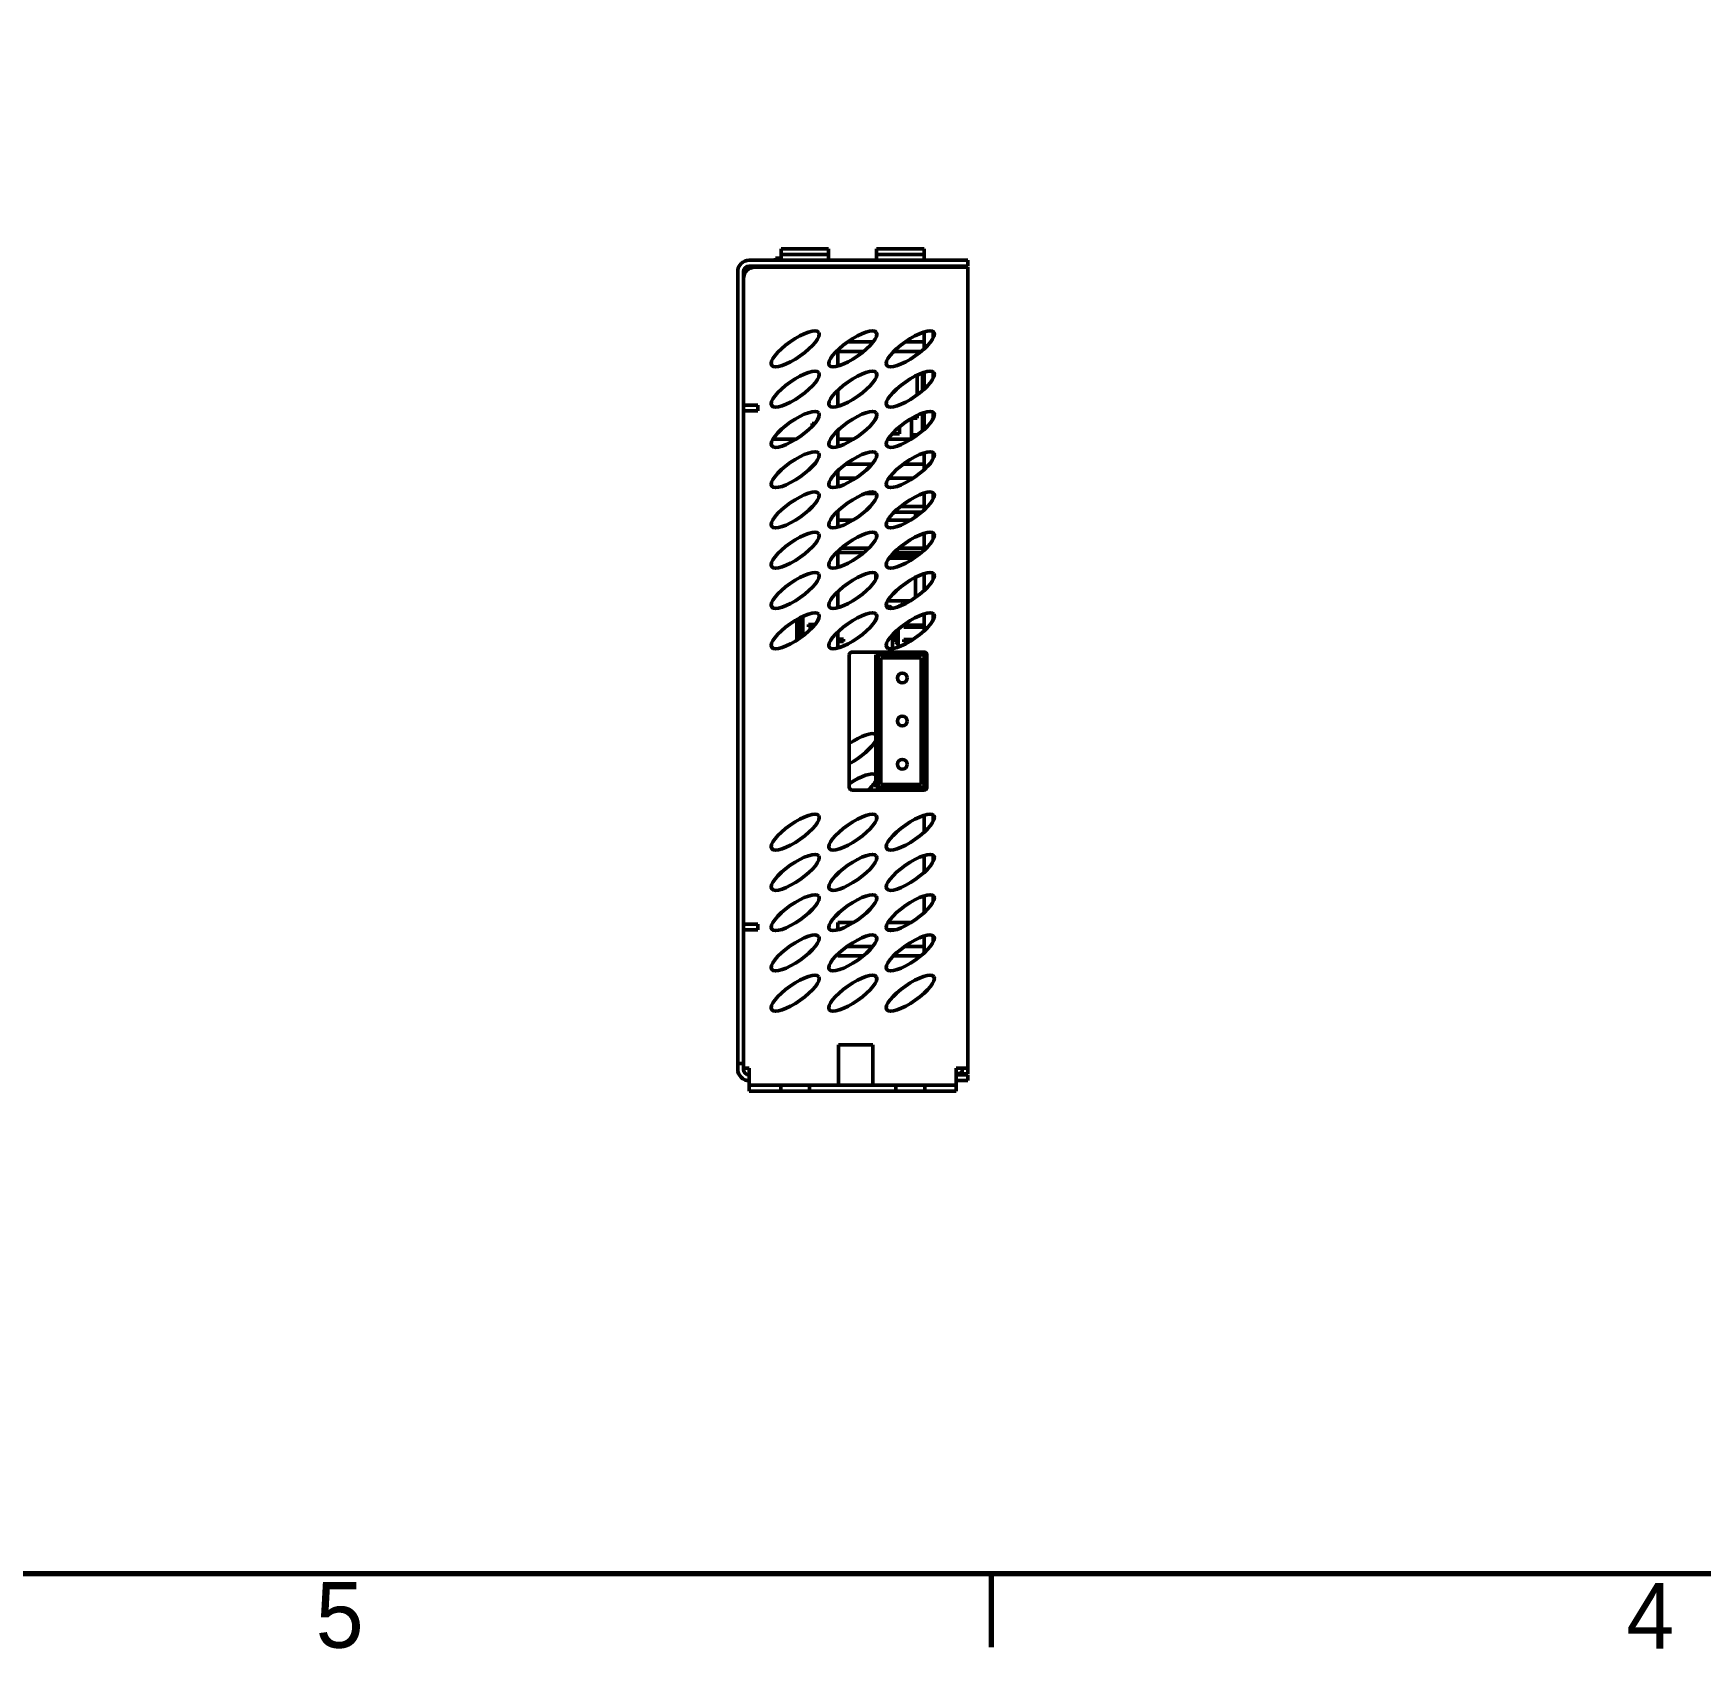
# Model space of a CAD drawing. Header units: millimetres. Extents: x 1506 to 4435, y -334 to 994.
# Drawn here: x 1796.1 to 2085.9, y 45.7 to 326.5 of the extents above; entities that cross this region are included whole.
import ezdxf

# ---------------------------------------------------------------- set-up
doc = ezdxf.new("R2010")
doc.units = ezdxf.units.MM
doc.header["$LTSCALE"] = 3.5
doc.layers.get('0').update_dxf_attribs({"lineweight": 25})
doc.layers.add('경계(ISO)', color=7, linetype='Continuous', lineweight=70)
doc.layers.add('외형선(ISO)', color=7, linetype='Continuous', lineweight=50)
doc.styles.get("Standard").update_dxf_attribs({"font": ''})
doc.styles.get('Standard').set_extended_font_data('Gulim')

# ---------------------------------------------------------------- blocks, each defined once
blk = doc.blocks.new('경계 Default Border')
at = {"layer": '경계(ISO)'}
blk.add_line((140, 10), (140, 6.1), dxfattribs=at)
at = {"layer": '경계(ISO)', "flags": 128}
blk.add_lwpolyline([(10, 10), (10, 287), (410, 287), (410, 10), (10, 10)], dxfattribs=at)
at = {"layer": '경계(ISO)', "char_height": 3.5, "attachment_point": 7}
for s, insert in [('5', (103.985, 6.018)), ('4', (173.884, 6.018))]:
    blk.add_mtext(s, dxfattribs=dict(at, insert=insert))

msp = doc.modelspace()

# ---------------------------------------------------------------- linework, layer by layer
at = {"layer": '외형선(ISO)'}
for p, q in [((1956.5453, 287.0658), (1920.5453, 287.0658)), ((1925.1003, 287.0658), (1925.1003, 287.4358)), ((1925.1003, 287.4358), (1926.0953, 287.4358)), ((1934.3453, 289.0658), (1926.0953, 289.0658)), ((1926.0953, 288.0658), (1926.0953, 289.0658)), ((1934.3453, 288.0658), (1926.0953, 288.0658)), ((1926.0953, 287.0658), (1926.0953, 288.0658)), ((1934.3453, 288.0658), (1934.3453, 289.0658)), ((1934.3453, 287.0658), (1934.3453, 288.0658)), ((1950.9453, 289.0658), (1942.6953, 289.0658)), ((1942.6953, 288.0658), (1942.6953, 289.0658)), ((1950.9453, 288.0658), (1942.6953, 288.0658)), ((1942.6953, 287.0658), (1942.6953, 288.0658)), ((1950.9453, 288.0658), (1950.9453, 289.0658)), ((1950.9453, 287.0658), (1950.9453, 288.0658)), ((1956.5453, 287.0658), (1958.5453, 287.0658)), ((1958.5453, 286.0658), (1958.5453, 287.0658)), ((1918.5453, 285.0658), (1918.5453, 147.4658)), ((1919.5453, 285.0658), (1919.5453, 147.4658)), ((1956.5453, 286.0658), (1920.5453, 286.0658)), ((1921.5453, 285.8658), (1956.5453, 285.8658)), ((1923.7553, 286.0658), (1923.7553, 285.8658)), ((1926.0953, 285.8658), (1926.0953, 286.0658)), ((1934.3453, 285.8658), (1934.3453, 286.0658)), ((1935.8459, 286.0658), (1935.8004, 285.8658)), ((1936.3104, 285.8658), (1936.3559, 286.0658)), ((1938.3467, 286.0658), (1938.3922, 285.8658)), ((1938.8567, 286.0658), (1938.9022, 285.8658)), ((1940.8459, 286.0658), (1940.8004, 285.8658)), ((1941.3104, 285.8658), (1941.3559, 286.0658)), ((1942.6953, 285.8658), (1942.6953, 286.0658)), ((1950.9453, 285.8658), (1950.9453, 286.0658)), ((1958.5453, 286.0658), (1956.5453, 286.0658)), ((1958.5453, 285.8658), (1956.5453, 285.8658)), ((1958.5453, 285.8658), (1958.5453, 146.6658)), ((1919.5453, 261.8658), (1919.5453, 283.8658)), ((1937.7086, 272.9111), (1942.1168, 272.9111)), ((1947.7086, 272.9111), (1950.9453, 272.9111)), ((1950.9453, 271.6623), (1950.9453, 274.5986)), ((1952.5453, 274.634), (1952.5453, 273.5797)), ((1935.9453, 271.4834), (1935.9453, 268.6749)), ((1935.9453, 271.1972), (1940.4073, 271.1972)), ((1945.6542, 271.1972), (1950.4073, 271.1972)), ((1949.7313, 270.671), (1949.7313, 270.8858)), ((1949.9113, 271.0658), (1950.0418, 271.0658)), ((1950.0418, 271.0658), (1950.2454, 271.0658)), ((1950.3678, 271.1972), (1950.3678, 271.1648)), ((1949.7313, 263.7408), (1949.7313, 267.1082)), ((1950.6853, 267.5118), (1950.6853, 264.4317)), ((1950.6853, 267.2608), (1950.9453, 267.2608)), ((1950.9453, 264.6623), (1950.9453, 267.5986)), ((1952.5453, 267.634), (1952.5453, 266.5797)), ((1952.5453, 267.5446), (1952.6332, 267.5446)), ((1952.5453, 267.2608), (1952.7293, 267.2608)), ((1935.9453, 264.4834), (1935.9453, 261.6749)), ((1950.6853, 265.9908), (1950.9453, 265.9908)), ((1922.0453, 261.8658), (1919.5453, 261.8658)), ((1921.5453, 260.8658), (1919.5453, 260.8658)), ((1922.0453, 260.8658), (1921.5453, 260.8658)), ((1922.0453, 261.8658), (1922.0453, 260.8658)), ((1931.9553, 258.7078), (1931.4713, 258.7078)), ((1931.4713, 258.7078), (1931.4713, 258.1702)), ((1946.6613, 256.9078), (1946.6613, 258.1163)), ((1948.7413, 256.3168), (1948.7413, 259.5755)), ((1949.7313, 259.6158), (1948.81, 259.6158)), ((1949.5257, 260.0063), (1949.7313, 260.0063)), ((1949.7313, 260.0063), (1949.7313, 260.1082)), ((1949.7313, 259.8338), (1949.7313, 260.0063)), ((1949.7313, 259.6158), (1949.7313, 259.8338)), ((1950.6853, 260.5118), (1950.6853, 257.4317)), ((1950.6853, 259.2358), (1950.8153, 259.2358)), ((1950.9453, 257.6623), (1950.9453, 260.5986)), ((1952.5453, 260.634), (1952.5453, 259.5797)), ((1952.5453, 260.6271), (1952.554, 260.6271)), ((1924.6786, 255.9918), (1928.7357, 255.9918)), ((1935.9453, 257.4834), (1935.9453, 254.6749)), ((1935.9453, 255.9918), (1938.7357, 255.9918)), ((1944.6786, 255.9918), (1948.7357, 255.9918)), ((1945.3812, 256.9078), (1946.6613, 256.9078)), ((1949.7649, 256.6958), (1948.7413, 256.6958)), ((1948.7413, 255.9954), (1948.7413, 256.3168)), ((1950.9453, 250.6623), (1950.9453, 253.5986)), ((1952.5453, 253.634), (1952.5453, 252.5797)), ((1935.9453, 250.4834), (1935.9453, 247.6749)), ((1937.3248, 251.6352), (1941.8946, 251.6352)), ((1947.3248, 251.6352), (1950.9453, 251.6352)), ((1935.9453, 249.2108), (1939.074, 249.2108)), ((1940.6426, 246.4965), (1942.6645, 246.4965)), ((1941.0899, 246.6415), (1942.5355, 246.6415)), ((1944.8212, 249.2108), (1949.074, 249.2108)), ((1950.6426, 246.4965), (1950.9453, 246.4965)), ((1950.9453, 243.6623), (1950.9453, 246.5986)), ((1952.5453, 246.634), (1952.5453, 245.5797)), ((1952.6164, 246.5658), (1952.5453, 246.5658)), ((1935.9453, 243.4834), (1935.9453, 240.6749)), ((1946.8452, 244.2658), (1950.9453, 244.2658)), ((1935.9453, 241.8625), (1938.5268, 241.8625)), ((1944.6035, 241.8625), (1948.5268, 241.8625)), ((1945.7221, 243.2658), (1949.4453, 243.2658)), ((1949.4453, 243.2658), (1949.4453, 242.4649)), ((1949.4453, 243.2658), (1950.4901, 243.2658)), ((1950.9453, 236.6623), (1950.9453, 239.5986)), ((1952.5453, 239.634), (1952.5453, 238.5797)), ((1935.9453, 236.4834), (1935.9453, 233.6749)), ((1935.9453, 236.2691), (1940.4941, 236.2691)), ((1936.5791, 237.0479), (1941.3505, 237.0479)), ((1944.8598, 235.2658), (1949.1563, 235.2658)), ((1949.4453, 235.8658), (1945.3434, 235.8658)), ((1945.7254, 236.2691), (1950.4941, 236.2691)), ((1946.5791, 237.0479), (1950.9453, 237.0479)), ((1949.4453, 236.2691), (1949.4453, 235.8658)), ((1949.9903, 235.8658), (1949.4453, 235.8658)), ((1942.5453, 231.5797), (1942.5453, 232.634)), ((1949.4453, 231.9652), (1949.4453, 228.4649)), ((1950.9453, 229.6623), (1950.9453, 232.5986)), ((1952.5453, 232.634), (1952.5453, 231.5797)), ((1935.9453, 229.4834), (1935.9453, 226.6749)), ((1952.6481, 231.8158), (1952.5453, 231.8158)), ((1944.9453, 226.8658), (1944.4103, 226.8658)), ((1948.5323, 227.8658), (1944.6054, 227.8658)), ((1946.4453, 226.9658), (1946.4453, 226.8342)), ((1946.7852, 226.9658), (1946.4453, 226.9658)), ((1946.8024, 226.973), (1947.1953, 227.3658)), ((1947.1953, 227.3658), (1947.6441, 227.3658)), ((1928.8453, 221.0615), (1928.8453, 224.6363)), ((1929.3453, 224.913), (1929.3453, 221.395)), ((1929.4453, 221.4649), (1929.4453, 224.9652)), ((1929.8453, 225.1626), (1929.8453, 221.7558)), ((1930.8453, 223.7658), (1932.0026, 223.7658)), ((1930.8453, 223.7658), (1930.8453, 223.3658)), ((1931.6565, 223.3658), (1930.8453, 223.3658)), ((1947.4453, 223.6658), (1950.9453, 223.6658)), ((1947.4453, 223.6658), (1947.4453, 223.2658)), ((1950.9453, 223.2658), (1947.4453, 223.2658)), ((1950.9453, 222.6623), (1950.9453, 225.5986)), ((1952.5453, 225.634), (1952.5453, 224.5797)), ((1935.9453, 222.4834), (1935.9453, 219.6749)), ((1935.9453, 221.2258), (1936.9453, 221.2258)), ((1936.9453, 220.8258), (1935.9453, 220.8258)), ((1936.9453, 221.2258), (1936.9453, 220.8258)), ((1945.4453, 219.5701), (1945.4453, 221.978)), ((1946.0453, 220.7158), (1946.0453, 222.5774)), ((1946.4453, 220.3158), (1946.0453, 220.7158)), ((1946.4453, 222.9344), (1946.4453, 219.9658)), ((1947.4453, 221.1258), (1948.9449, 221.1258)), ((1947.4453, 221.1258), (1947.4453, 220.7258)), ((1948.2977, 220.7258), (1947.4453, 220.7258)), ((1937.9453, 195.4658), (1937.9453, 218.4658)), ((1938.4453, 218.9658), (1950.9453, 218.9658)), ((1942.9453, 218.4658), (1942.5453, 218.4658)), ((1942.5453, 195.4658), (1942.5453, 218.4658)), ((1942.9453, 195.4658), (1942.9453, 218.4658)), ((1942.9453, 218.4658), (1950.9453, 218.4658)), ((1943.4453, 195.9658), (1943.4453, 217.9658)), ((1943.4453, 217.9658), (1950.4453, 217.9658)), ((1945.4453, 218.4658), (1945.4453, 218.9658)), ((1946.0453, 218.5158), (1946.4453, 218.9158)), ((1946.0453, 218.4658), (1946.0453, 218.5158)), ((1946.4453, 219.9658), (1946.7852, 219.9658)), ((1946.4453, 218.9658), (1946.4453, 218.4658)), ((1947.4453, 218.5058), (1950.9453, 218.5058)), ((1947.4453, 218.5058), (1947.4453, 218.4658)), ((1950.4453, 217.9658), (1950.4453, 195.9658)), ((1950.9453, 218.4658), (1950.9453, 218.9658)), ((1950.9453, 218.4658), (1950.9453, 195.4658)), ((1951.4453, 218.4658), (1951.4453, 195.4658)), ((1950.9453, 194.9658), (1938.4453, 194.9658)), ((1942.9453, 195.4658), (1942.5453, 195.4658)), ((1950.9453, 195.4658), (1942.9453, 195.4658)), ((1950.4453, 195.9658), (1943.4453, 195.9658)), ((1950.9453, 194.9658), (1950.9453, 195.4658)), ((1950.9453, 187.6623), (1950.9453, 190.5986)), ((1952.5453, 190.634), (1952.5453, 189.5797)), ((1950.9453, 180.6623), (1950.9453, 183.5986)), ((1952.5453, 183.634), (1952.5453, 182.5797)), ((1950.9453, 173.6623), (1950.9453, 176.5986)), ((1952.5453, 176.634), (1952.5453, 175.5797)), ((1919.5453, 171.6658), (1921.5453, 171.6658)), ((1921.5453, 171.6658), (1922.0453, 171.6658)), ((1922.0453, 171.6658), (1922.0453, 170.6658)), ((1935.9453, 171.9473), (1938.6645, 171.9473)), ((1935.9453, 170.6749), (1935.9453, 171.9473)), ((1944.6519, 171.9473), (1948.6645, 171.9473)), ((1919.5453, 146.6658), (1919.5453, 170.6658)), ((1922.0453, 170.6658), (1919.5453, 170.6658)), ((1944.6036, 170.6581), (1945.8817, 170.6581)), ((1950.9453, 166.6623), (1950.9453, 169.5986)), ((1952.5453, 169.634), (1952.5453, 168.5797)), ((1935.9453, 166.1844), (1935.9453, 166.4834)), ((1935.9453, 166.1844), (1940.3917, 166.1844)), ((1937.5187, 167.7766), (1942.0114, 167.7766)), ((1945.6416, 166.1844), (1950.3917, 166.1844)), ((1947.5187, 167.7766), (1950.9453, 167.7766)), ((1936.0453, 150.6658), (1942.0453, 150.6658)), ((1936.0453, 143.6658), (1936.0453, 150.6658)), ((1942.0453, 143.6658), (1942.0453, 150.6658)), ((1918.5453, 146.4658), (1918.5453, 147.4658)), ((1918.5453, 147.4658), (1919.5453, 147.4658)), ((1920.5453, 146.6658), (1919.5453, 146.6658)), ((1919.5453, 146.6658), (1919.5453, 146.4658)), ((1920.5453, 144.6658), (1920.5453, 146.6658)), ((1956.5453, 146.6658), (1956.5453, 144.6658)), ((1956.5453, 146.6658), (1958.5453, 146.6658)), ((1956.5453, 145.4658), (1958.5453, 145.4658)), ((1957.5453, 146.6658), (1957.5453, 145.6658)), ((1958.5453, 145.6658), (1957.5453, 145.6658)), ((1958.5453, 146.6658), (1958.5453, 145.6658)), ((1958.5453, 144.4658), (1958.5453, 145.4658)), ((1920.5453, 143.6658), (1920.5453, 144.6658)), ((1920.5453, 143.6658), (1923.5453, 143.6658)), ((1920.5453, 143.6658), (1920.5453, 142.6658)), ((1923.5453, 142.6658), (1920.5453, 142.6658)), ((1926.0453, 143.6658), (1923.5453, 143.6658)), ((1923.5453, 142.6658), (1926.0453, 142.6658)), ((1931.0453, 143.6658), (1926.0453, 143.6658)), ((1926.0453, 142.6658), (1926.0453, 143.6658)), ((1931.0453, 142.6658), (1926.0453, 142.6658)), ((1946.0453, 143.6658), (1931.0453, 143.6658)), ((1931.0453, 143.6658), (1931.0453, 142.6658)), ((1931.0453, 142.6658), (1946.0453, 142.6658)), ((1951.0453, 143.6658), (1946.0453, 143.6658)), ((1946.0453, 142.6658), (1946.0453, 143.6658)), ((1951.0453, 142.6658), (1946.0453, 142.6658)), ((1953.5453, 143.6658), (1951.0453, 143.6658)), ((1951.0453, 143.6658), (1951.0453, 142.6658)), ((1951.0453, 142.6658), (1953.5453, 142.6658)), ((1953.5453, 143.6658), (1956.5453, 143.6658)), ((1956.5453, 142.6658), (1953.5453, 142.6658)), ((1956.5453, 144.6658), (1956.5453, 143.6658)), ((1958.5453, 144.4658), (1956.5453, 144.4658)), ((1956.5453, 142.6658), (1956.5453, 143.6658))]:
    msp.add_line(p, q, dxfattribs=at)
for centre in [(1947.1453, 214.4658), (1947.1453, 206.9658), (1947.1453, 199.4658)]:
    msp.add_circle(centre, 0.85, dxfattribs=at)
for centre, radius, start, end in [((1920.5453, 285.0658), 2, 90, 180), ((1920.5453, 285.0658), 1, 90, 180), ((1921.5453, 283.8658), 2, 90, 180), ((1922.9953, 286.3618), 0.76, 319.259693, 337.078246), ((1955.5453, 285.0658), 1, 53.130102, 90), ((1955.5453, 285.0658), 2, 23.578178, 30), ((1949.9113, 270.8858), 0.18, 90, 180), ((1950.5313, 263.7408), 0.8, 180, 184.854801), ((1944.9453, 226.3658), 0.5, 23.434553, 90), ((1938.4453, 218.4658), 0.5, 90, 180), ((1950.9453, 218.4658), 0.5, 0, 90), ((1938.4453, 195.4658), 0.5, 180, 270), ((1950.9453, 195.4658), 0.5, 270, 0), ((1920.5453, 146.4658), 2, 180, 270), ((1920.5453, 146.4658), 1, 180, 270), ((1956.5453, 147.6658), 2, 270, 300)]:
    msp.add_arc(centre, radius, start, end, dxfattribs=at)
for centre in [(1928.5453, 271.6658), (1938.5453, 271.6658), (1948.5453, 271.6658), (1928.5453, 264.6658), (1938.5453, 264.6658), (1948.5453, 264.6658), (1928.5453, 257.6658), (1938.5453, 257.6658), (1948.5453, 257.6658), (1928.5453, 250.6658), (1938.5453, 250.6658), (1948.5453, 250.6658), (1928.5453, 243.6658), (1938.5453, 243.6658), (1948.5453, 243.6658), (1928.5453, 236.6658), (1938.5453, 236.6658), (1948.5453, 236.6658), (1928.5453, 229.6658), (1938.5453, 229.6658), (1948.5453, 229.6658), (1928.5453, 222.6658), (1938.5453, 222.6658), (1948.5453, 222.6658), (1928.5453, 187.6658), (1938.5453, 187.6658), (1948.5453, 187.6658), (1928.5453, 180.6658), (1938.5453, 180.6658), (1948.5453, 180.6658), (1928.5453, 173.6658), (1938.5453, 173.6658), (1948.5453, 173.6658), (1928.5453, 166.6658), (1938.5453, 166.6658), (1948.5453, 166.6658), (1928.5453, 159.6658), (1938.5453, 159.6658), (1948.5453, 159.6658)]:
    msp.add_ellipse(centre, major_axis=(4.0958, 2.8679), ratio=0.3, dxfattribs=at)
for centre, major_axis, ratio, start_param, end_param in [((1950.8153, 259.772), (0, -0.5361), 0.46630766, 0, 0.54685095), ((1938.5453, 201.6658), (-4.0958, -2.8679), 0.3, 3.23310342, 4.6491969), ((1938.5453, 201.6658), (-4.0958, -2.8679), 0.3, 1.21988476, 2.63597824), ((1938.5453, 194.6658), (-4.0958, -2.8679), 0.3, 3.23310342, 4.6491969), ((1938.5453, 194.6658), (-4.0958, -2.8679), 0.3, 2.07188282, 2.63597824), ((1948.5453, 194.6658), (-4.0958, -2.8679), 0.3, 4.85786864, 5.02087141)]:
    msp.add_ellipse(centre, major_axis=major_axis, ratio=ratio, start_param=start_param, end_param=end_param, dxfattribs=at)

# ---------------------------------------------------------------- block references
at = {"color": 0, "xscale": 3.25923507, "yscale": 3.25923507, "zscale": 3.25923507}
msp.add_blockref('경계 Default Border', (1506.2952, 26.1252), dxfattribs=at)

doc.saveas('drawing.dxf')
